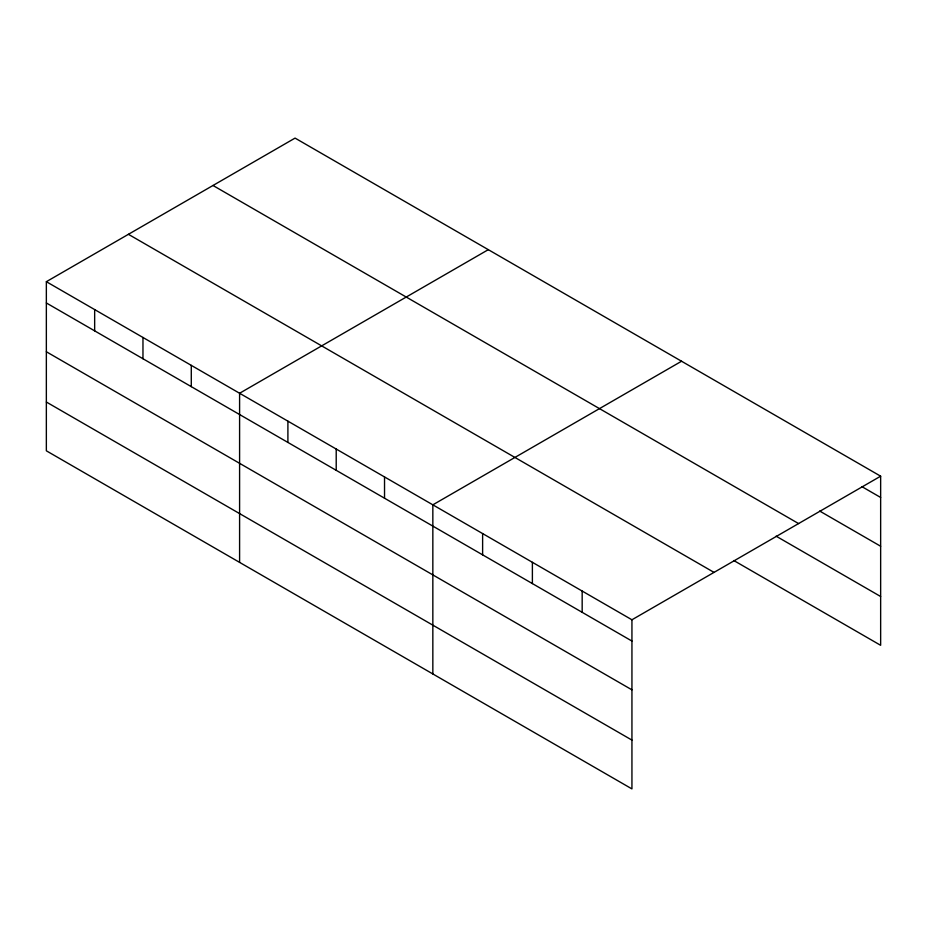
<?xml version="1.0" encoding="UTF-8"?>
<svg xmlns="http://www.w3.org/2000/svg" width="927" height="927" viewBox="0 0 927 927"><rect width="100%" height="100%" fill="white"/><g stroke="black" fill="none" stroke-linecap="round" stroke-linejoin="round"><path stroke-width="1.39" d="M46.35 281.692L631.936 619.781L631.936 788.9L46.35 450.812L46.35 281.692L295.064 138.1L880.65 476.188L880.65 645.308L733.813 560.534M488.309 249.664L239.595 393.257L239.595 562.388M681.554 361.24L432.839 504.833L432.839 673.952M631.936 619.781L880.65 476.188M861.983 486.687L880.65 497.463M819.677 511.044L880.65 546.246M212.99 185.481L798.576 523.57M776.119 536.165L880.65 596.513M128.424 234.311L714.01 572.388M46.35 302.967L631.936 641.055M46.35 351.75L631.936 689.839M46.35 402.028L631.936 740.105M582.168 591.044L582.168 612.318M532.388 562.307L532.388 583.581M482.619 533.57L482.619 554.844M384.531 476.942L384.531 498.205M336.211 449.05L336.211 470.313M287.903 421.148L287.903 442.422M191.286 365.365L191.286 386.64M142.967 337.474L142.967 358.749M94.658 309.583L94.658 330.858"/></g></svg>
